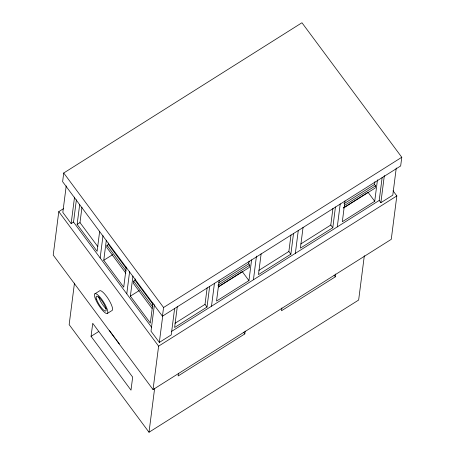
<?xml version="1.0" encoding="UTF-8"?>
<svg xmlns="http://www.w3.org/2000/svg" width="455" height="455" viewBox="0 0 455 455"><rect width="100%" height="100%" fill="white"/><g stroke="black" fill="none" stroke-linecap="round" stroke-linejoin="round"><path stroke-width="0.68" d="M63.586 208.612L58.786 211.643L53.224 255.067L153.045 389.582L391.266 239.336L396.828 195.912L393.023 190.781M63.734 172.997L62.619 181.681L162.446 316.197L400.667 165.95L401.776 157.271L301.955 22.75L63.734 172.997L163.561 307.512L162.446 316.197M66.22 185.902L62.83 212.383L71.151 223.593L73.528 222.091L76.389 199.79M71.151 223.593L74.54 197.112M99.673 231.225L97.103 251.308L77.134 224.4L79.71 204.323M97.882 246.701L79.995 222.597L81.946 207.366M74.472 283.101L69.154 324.637L149.012 432.25L358.648 300.033L364.33 255.682M100.151 257.962L103.006 235.662M91.063 336.342L92.735 323.317L132.667 377.121L130.994 390.151L91.063 336.342L98.809 331.456M126.297 267.096L123.72 287.179L103.757 260.271L106.328 240.194M108.597 243.004L108.421 244.358L106.993 245.262L106.715 247.429L125.847 273.21M126.769 293.833L129.629 271.533M152.914 302.967L150.343 323.05L130.375 296.142L132.951 276.066M135.215 278.875L135.044 280.229L133.616 281.133L133.338 283.3L152.055 308.524M154.399 304.731L151.009 331.206L159.33 342.416L171.239 334.903L174.629 308.427M153.045 389.582L158.607 346.158L58.786 211.643M159.33 342.416L162.81 315.241M149.012 432.25L154.603 388.604M177.279 306.715L174.618 327.486L207.014 307.051L209.675 286.28M178.479 373.185L178.121 375.972L244.818 333.907L245.177 331.115M207.014 307.051L205.017 304.361L207.15 287.742M211.501 306.221L214.447 283.226M219.208 280.269L216.546 301.039L248.942 280.61L251.604 259.833M218.275 286.997L249.471 267.324L249.749 265.151L248.754 263.803L249.101 261.096M253.429 279.774L256.461 256.085M261.13 253.827L258.468 274.598L290.87 254.163L293.532 233.392M290.87 254.163L288.874 251.473L291.001 234.86M281.867 307.978L281.508 310.765L335.346 276.811L335.699 274.018M295.352 253.333L298.298 230.338M303.058 227.381L300.397 248.157L332.793 227.722L335.454 206.951M332.793 227.722L330.796 225.032L332.929 208.413M337.28 226.886L340.226 203.897M344.987 200.939L342.325 221.71L374.721 201.281L377.474 179.816M343.457 208.049L375.25 187.995L375.529 185.822L374.533 184.474L374.88 181.767M396.265 167.997L392.784 195.172L380.869 202.685L379.208 200.445L382.154 177.45M380.869 202.685L384.35 175.511M77.134 224.4L79.995 222.597M103.757 260.271L112.692 254.641M94.868 293.833L99.634 290.825A11.637 2.912 57.8 0 1 108.176 298.742A11.637 2.912 57.8 0 1 112.197 310.401L107.437 313.404M130.375 296.142L139.31 290.512M163.561 307.512L401.776 157.271M218.753 282.726L248.754 263.803M343.935 203.772L374.533 184.474M217.956 285.205L249.749 265.151M344.333 205.501L375.529 185.822M218.286 286.775L242.287 271.641L248.942 280.61M343.468 207.827L368.067 192.311L374.721 201.281M175.021 323.283L205.017 304.361M258.872 270.395L288.874 251.473M300.8 243.954L330.796 225.032M171.37 331.53L379.208 200.445M158.607 346.158L396.828 195.912M334.095 275.133L335.346 276.811M243.573 332.224L244.818 333.907M108.421 244.358L126.308 268.461M135.044 280.229L152.931 304.332M106.993 245.262L126.126 271.043M133.616 281.133L152.749 306.915M73.528 222.091L151.703 327.424M109.376 330.466L115.2 338.31M116.031 339.436L119.358 343.917M106.362 308.888A8.725 2.184 57.8 0 1 98.684 296.831M96.591 299.333A8.725 2.184 57.8 0 0 105.224 311.061A8.725 2.184 57.8 0 0 101.641 300.459A8.725 2.184 57.8 0 0 96.591 299.333M95.112 298.019A11.637 2.912 57.8 0 0 106.635 313.558A11.637 2.912 57.8 0 0 101.71 299.276A11.637 2.912 57.8 0 0 95.112 298.019"/></g></svg>
